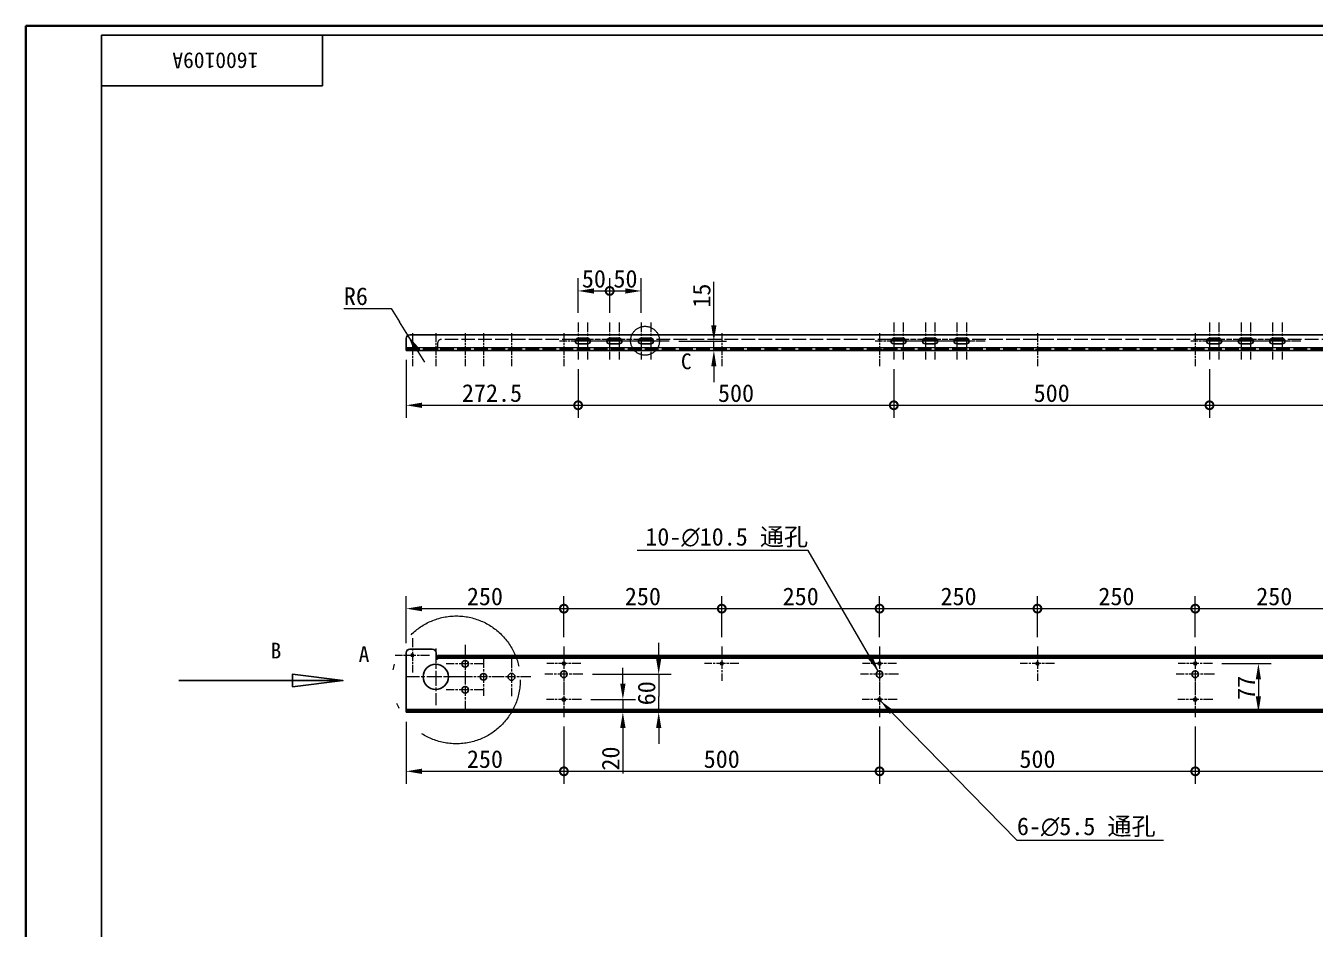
# Model space of a CAD drawing. Header units: millimetres. Extents: x 60 to 4145, y 55 to 2915.
# Drawn here: x 60 to 2102, y 1485 to 2915 of the extents above; entities that cross this region are included whole.
import ezdxf

# ---------------------------------------------------------------- set-up
doc = ezdxf.new("R2010")
doc.units = ezdxf.units.MM
doc.header["$LTSCALE"] = 10
for name, pattern in [('CHAIN', [0.3543, 0.2362, -0.0295, 0.0591, -0.0295]), ('DASH_DOUBLE_DOT', [0.2164, 0.1181, -0.0295, 0.0049, -0.0295, 0.0049, -0.0295]), ('DASHED', [0.2067, 0.1654, -0.0413])]:
    doc.linetypes.add(name, pattern=pattern)
for name, color, linetype, lineweight, true_color in [('中心标记 (ISO)', 1, 'CHAIN', 18, 0xc2ff0000), ('中心线 (ISO)', 1, 'CHAIN', 18, 0xc2ff0000), ('剖切线 (ISO)', 7, 'CHAIN', 25, 0xc2008000), ('尺寸 (ISO)', 7, 'Continuous', 18, 0xc2008000), ('局部视图边界 (ISO)', 7, 'DASH_DOUBLE_DOT', 18, 0xc2008000), ('符号 (ISO)', 7, 'Continuous', 18, 0xc2008000), ('隐藏 (ISO)', 5, 'DASHED', 18, 0xc20000ff), ('隐藏窄的 (ISO)', 5, 'DASHED', 18, 0xc20000ff)]:
    doc.layers.add(name, color=color, linetype=linetype, lineweight=lineweight, true_color=true_color)
for name, color, linetype, lineweight in [('可见 (ISO)', 7, 'Continuous', 25), ('可见窄的 (ISO)', 7, 'Continuous', 18), ('图框 (ISO)', 7, 'Continuous', 35)]:
    doc.layers.add(name, color=color, linetype=linetype, lineweight=lineweight)
doc.styles.add('HZ_33', font='simfang.ttf')
doc.styles.add('文本样式74', font='SimSun.ttf')
doc.styles.add('最新国标', font='simfang.ttf')
doc.dimstyles.new('默认 (GB)', dxfattribs={"dimscale": 10, "dimtxt": 2.8, "dimasz": 2.5, "dimexe": 2, "dimexo": 1.5, "dimgap": 0.5, "dimtad": 1, "dimtoh": 1, "dimdsep": 46, "dimtxsty": '最新国标', "dimcen": 0.09, "dimdle": 10, "dimaunit": 1, "dimadec": 3, "dimazin": 2, "dimtfac": 0.535714, "dimtdec": 3, "dimtmove": 0, "dimatfit": 3, "dimfxl": 1, "dimtolj": 1, "dimlwd": -1, "dimlwe": -1, "dimarcsym": 0})
doc.dimstyles.new('默认 (GB)$7', dxfattribs={"dimscale": 10, "dimtxt": 2.8, "dimasz": 2.5, "dimexe": 2, "dimexo": 1.5, "dimgap": 0.5, "dimtad": 1, "dimtoh": 1, "dimdsep": 46, "dimtxsty": '最新国标', "dimcen": 0.09, "dimdle": 10, "dimaunit": 1, "dimadec": 3, "dimazin": 2, "dimtfac": 0.535714, "dimtdec": 3, "dimtmove": 0, "dimatfit": 3, "dimfxl": 1, "dimtolj": 1, "dimlwd": -1, "dimlwe": -1, "dimarcsym": 0})

# ---------------------------------------------------------------- blocks, each defined once
blk = doc.blocks.new('图框 最新国标')
at = {"layer": '图框 (ISO)'}
for p, q in [((6, 7), (6, 291.5)), ((6, 291.5), (414.5, 291.5))]:
    blk.add_line(p, q, dxfattribs=at)
at = {"layer": '图框 (ISO)', "color": 7, "linetype": 'Continuous', "lineweight": 25}
for p, q in [((18, 290), (413, 290)), ((18, 7), (18, 290)), ((18, 290), (413, 290)), ((53, 290), (53, 282)), ((53, 282), (18, 282))]:
    blk.add_line(p, q, dxfattribs=at)
at = {"layer": '图框 (ISO)', "style": '文本样式74'}
blk.add_attdef('零件代号_001', (42.82, 287.25), '', height=2.5, rotation=180, dxfattribs=at)
blk = doc.blocks.new('二维局部视图0')
at = {"layer": '局部视图边界 (ISO)', "ltscale": 18.361101}
blk.add_circle((74.19, 187.96), 10.12, dxfattribs=at)
at = {"layer": '局部视图边界 (ISO)', "insert": (58.72, 190.79), "char_height": 2.5, "attachment_point": 7, "style": 'HZ_33'}
blk.add_mtext('A', dxfattribs=at)
blk = doc.blocks.new('_DotSmall')
at = {"color": 0, "linetype": 'ByBlock', "const_width": 0.5}
blk.add_lwpolyline([(-0.0625, 0, 1), (0.0625, 0, 1)], format="xyb", close=True, dxfattribs=at)
blk = doc.blocks.new('*D14')
at = {"layer": 'Defpoints', "color": 0}
for p in [(662.3, 1828.5), (912.3, 1820.7), (912.3, 1734.9)]:
    blk.add_point(p, dxfattribs=at)
at = {"layer": '尺寸 (ISO)', "color": 116, "true_color": 0x000000}
for p, q in [((662.3, 1813.5), (662.3, 1714.9)), ((912.3, 1805.7), (912.3, 1714.9)), ((687.3, 1734.9), (912.3, 1734.9))]:
    blk.add_line(p, q, dxfattribs=at)
blk.add_solid([(687.3, 1739.1), (687.3, 1730.8), (662.3, 1734.9)], dxfattribs=at)
at = {"layer": '尺寸 (ISO)', "color": 116, "true_color": 0x000000, "xscale": 25, "yscale": 25, "zscale": 25}
blk.add_blockref('_DotSmall', (912.3, 1734.9), dxfattribs=at)
at = {"layer": '尺寸 (ISO)', "insert": (787.2, 1754.1), "char_height": 28, "attachment_point": 5, "style": '最新国标'}
blk.add_mtext('\\A1;250', dxfattribs=at)
blk = doc.blocks.new('*D16')
at = {"layer": 'Defpoints', "color": 0}
for p in [(1912.3, 1820.7), (2412.3, 1820.7), (2412.3, 1734.9)]:
    blk.add_point(p, dxfattribs=at)
at = {"layer": '尺寸 (ISO)', "color": 116, "true_color": 0x000000}
for p, q in [((1912.3, 1805.7), (1912.3, 1714.9)), ((2412.3, 1805.7), (2412.3, 1714.9)), ((1912.3, 1734.9), (2387.3, 1734.9))]:
    blk.add_line(p, q, dxfattribs=at)
blk.add_solid([(2387.3, 1739.1), (2387.3, 1730.8), (2412.3, 1734.9)], dxfattribs=at)
at = {"layer": '尺寸 (ISO)', "color": 116, "true_color": 0x000000, "xscale": 25, "yscale": 25, "zscale": 25, "rotation": 180}
blk.add_blockref('_DotSmall', (1912.3, 1734.9), dxfattribs=at)
at = {"layer": '尺寸 (ISO)', "insert": (2162.3, 1754.1), "char_height": 28, "attachment_point": 5, "style": '最新国标'}
blk.add_mtext('\\A1;500', dxfattribs=at)
blk = doc.blocks.new('*D17')
at = {"layer": 'Defpoints', "color": 0}
for p in [(1412.3, 1820.7), (1912.3, 1820.7), (1912.3, 1734.9)]:
    blk.add_point(p, dxfattribs=at)
at = {"layer": '尺寸 (ISO)', "color": 116, "true_color": 0x000000}
for p, q in [((1412.3, 1805.7), (1412.3, 1714.9)), ((1912.3, 1805.7), (1912.3, 1714.9)), ((1412.3, 1734.9), (1912.3, 1734.9))]:
    blk.add_line(p, q, dxfattribs=at)
at = {"layer": '尺寸 (ISO)', "color": 116, "true_color": 0x000000, "xscale": 25, "yscale": 25, "zscale": 25, "rotation": 180}
blk.add_blockref('_DotSmall', (1412.3, 1734.9), dxfattribs=at)
at = {"layer": '尺寸 (ISO)', "color": 116, "true_color": 0x000000, "xscale": 25, "yscale": 25, "zscale": 25}
blk.add_blockref('_DotSmall', (1912.3, 1734.9), dxfattribs=at)
at = {"layer": '尺寸 (ISO)', "insert": (1662.3, 1754.1), "char_height": 28, "attachment_point": 5, "style": '最新国标'}
blk.add_mtext('\\A1;500', dxfattribs=at)
blk = doc.blocks.new('*D18')
at = {"layer": 'Defpoints', "color": 0}
for p in [(912.3, 1820.7), (1412.3, 1820.7), (1412.3, 1734.9)]:
    blk.add_point(p, dxfattribs=at)
at = {"layer": '尺寸 (ISO)', "color": 116, "true_color": 0x000000}
for p, q in [((912.3, 1805.7), (912.3, 1714.9)), ((1412.3, 1805.7), (1412.3, 1714.9)), ((912.3, 1734.9), (1412.3, 1734.9))]:
    blk.add_line(p, q, dxfattribs=at)
at = {"layer": '尺寸 (ISO)', "color": 116, "true_color": 0x000000, "xscale": 25, "yscale": 25, "zscale": 25, "rotation": 180}
blk.add_blockref('_DotSmall', (912.3, 1734.9), dxfattribs=at)
at = {"layer": '尺寸 (ISO)', "color": 116, "true_color": 0x000000, "xscale": 25, "yscale": 25, "zscale": 25}
blk.add_blockref('_DotSmall', (1412.3, 1734.9), dxfattribs=at)
at = {"layer": '尺寸 (ISO)', "insert": (1162.3, 1754.1), "char_height": 28, "attachment_point": 5, "style": '最新国标'}
blk.add_mtext('\\A1;500', dxfattribs=at)
blk = doc.blocks.new('*D25')
at = {"layer": 'Defpoints', "color": 0}
for p in [(665.1, 2425.1), (668.3, 2420)]:
    blk.add_point(p, dxfattribs=at)
at = {"layer": '尺寸 (ISO)', "color": 116, "true_color": 0x000000}
for p, q in [((564, 2467.7), (638.8, 2467.7)), ((638.8, 2467.7), (652, 2446.4)), ((665.1, 2425.1), (652, 2446.4)), ((668.3, 2420), (665.1, 2425.1)), ((678.2, 2403.9), (691.4, 2382.6))]:
    blk.add_line(p, q, dxfattribs=at)
blk.add_solid([(681.8, 2406.1), (674.7, 2401.7), (665.1, 2425.1)], dxfattribs=at)
at = {"layer": '尺寸 (ISO)', "insert": (582.8, 2486.8), "char_height": 28, "attachment_point": 5, "style": '最新国标'}
blk.add_mtext('\\A1;R6', dxfattribs=at)
blk = doc.blocks.new('*D29')
at = {"layer": 'Defpoints', "color": 0}
for p in [(940, 1848.5), (1005.7, 1828.5), (1175.4, 1828.5)]:
    blk.add_point(p, dxfattribs=at)
at = {"layer": '尺寸 (ISO)', "color": 116, "true_color": 0x000000}
for p, q in [((1005.7, 1873.5), (1005.7, 1898.5)), ((955, 1848.5), (1025.7, 1848.5)), ((1005.7, 1848.5), (1005.7, 1828.5)), ((1005.7, 1803.5), (1005.7, 1731.7))]:
    blk.add_line(p, q, dxfattribs=at)
for points in [[(1001.5, 1873.5), (1009.9, 1873.5), (1005.7, 1848.5)], [(1001.5, 1803.5), (1009.9, 1803.5), (1005.7, 1828.5)]]:
    blk.add_solid(points, dxfattribs=at)
at = {"layer": '尺寸 (ISO)', "insert": (986.5, 1755.1), "char_height": 28, "attachment_point": 5, "rotation": 90, "style": '最新国标'}
blk.add_mtext('\\A1;20', dxfattribs=at)
blk = doc.blocks.new('*D30')
at = {"layer": 'Defpoints', "color": 0}
for p in [(942.5, 1888.5), (1062.4, 1828.5), (1260.7, 1828.5)]:
    blk.add_point(p, dxfattribs=at)
at = {"layer": '尺寸 (ISO)', "color": 116, "true_color": 0x000000}
for p, q in [((1062.4, 1913.5), (1062.4, 1938.5)), ((957.5, 1888.5), (1082.4, 1888.5)), ((1062.4, 1888.5), (1062.4, 1863.5)), ((1062.4, 1863.5), (1062.4, 1853.5)), ((1062.4, 1828.5), (1062.4, 1853.5)), ((1062.4, 1803.5), (1062.4, 1778.5))]:
    blk.add_line(p, q, dxfattribs=at)
for points in [[(1058.3, 1913.5), (1066.6, 1913.5), (1062.4, 1888.5)], [(1058.3, 1803.5), (1066.6, 1803.5), (1062.4, 1828.5)]]:
    blk.add_solid(points, dxfattribs=at)
at = {"layer": '尺寸 (ISO)', "insert": (1043.3, 1858.5), "char_height": 28, "attachment_point": 5, "rotation": 90, "style": '最新国标'}
blk.add_mtext('\\A1;60', dxfattribs=at)
blk = doc.blocks.new('*D31')
at = {"layer": 'Defpoints', "color": 0}
for p in [(1939.3, 1905.5), (1340.2, 1828.5), (2012.3, 1828.5)]:
    blk.add_point(p, dxfattribs=at)
at = {"layer": '尺寸 (ISO)', "color": 116, "true_color": 0x000000}
for p, q in [((1954.3, 1905.5), (2032.3, 1905.5)), ((2012.3, 1880.5), (2012.3, 1853.5))]:
    blk.add_line(p, q, dxfattribs=at)
for points in [[(2008.1, 1880.5), (2016.4, 1880.5), (2012.3, 1905.5)], [(2008.1, 1853.5), (2016.4, 1853.5), (2012.3, 1828.5)]]:
    blk.add_solid(points, dxfattribs=at)
at = {"layer": '尺寸 (ISO)', "insert": (1993.1, 1867), "char_height": 28, "attachment_point": 5, "rotation": 90, "style": '最新国标'}
blk.add_mtext('\\A1;77', dxfattribs=at)
blk = doc.blocks.new('*D32')
at = {"layer": 'Defpoints', "color": 0}
for p in [(984.8, 2495.3), (934.8, 2445.5), (984.8, 2445.5)]:
    blk.add_point(p, dxfattribs=at)
at = {"layer": '尺寸 (ISO)', "color": 116, "true_color": 0x000000}
for p, q in [((934.8, 2460.5), (934.8, 2515.3)), ((984.8, 2460.5), (984.8, 2515.3)), ((959.8, 2495.3), (984.8, 2495.3))]:
    blk.add_line(p, q, dxfattribs=at)
blk.add_solid([(959.8, 2499.4), (959.8, 2491.1), (934.8, 2495.3)], dxfattribs=at)
at = {"layer": '尺寸 (ISO)', "color": 116, "true_color": 0x000000, "xscale": 25, "yscale": 25, "zscale": 25}
blk.add_blockref('_DotSmall', (984.8, 2495.3), dxfattribs=at)
at = {"layer": '尺寸 (ISO)', "insert": (959.8, 2514.4), "char_height": 28, "attachment_point": 5, "style": '最新国标'}
blk.add_mtext('\\A1;50', dxfattribs=at)
blk = doc.blocks.new('*D33')
at = {"layer": 'Defpoints', "color": 0}
for p in [(1034.8, 2495.3), (984.8, 2445.5), (1034.8, 2445.5)]:
    blk.add_point(p, dxfattribs=at)
at = {"layer": '尺寸 (ISO)', "color": 116, "true_color": 0x000000}
for p, q in [((984.8, 2460.5), (984.8, 2515.3)), ((1034.8, 2460.5), (1034.8, 2515.3)), ((984.8, 2495.3), (1009.8, 2495.3))]:
    blk.add_line(p, q, dxfattribs=at)
blk.add_solid([(1009.8, 2499.4), (1009.8, 2491.1), (1034.8, 2495.3)], dxfattribs=at)
at = {"layer": '尺寸 (ISO)', "color": 116, "true_color": 0x000000, "xscale": 25, "yscale": 25, "zscale": 25, "rotation": 180}
blk.add_blockref('_DotSmall', (984.8, 2495.3), dxfattribs=at)
at = {"layer": '尺寸 (ISO)', "insert": (1009.8, 2514.4), "char_height": 28, "attachment_point": 5, "style": '最新国标'}
blk.add_mtext('\\A1;50', dxfattribs=at)
blk = doc.blocks.new('*D34')
at = {"layer": 'Defpoints', "color": 0}
for p in [(1079.3, 2416), (1149.8, 2401), (1357.1, 2401)]:
    blk.add_point(p, dxfattribs=at)
at = {"layer": '尺寸 (ISO)', "color": 116, "true_color": 0x000000}
for p, q in [((1149.8, 2441), (1149.8, 2509.8)), ((1094.3, 2416), (1169.8, 2416)), ((1149.8, 2401), (1149.8, 2416)), ((1149.8, 2376), (1149.8, 2351))]:
    blk.add_line(p, q, dxfattribs=at)
for points in [[(1145.6, 2441), (1153.9, 2441), (1149.8, 2416)], [(1145.6, 2376), (1153.9, 2376), (1149.8, 2401)]]:
    blk.add_solid(points, dxfattribs=at)
at = {"layer": '尺寸 (ISO)', "insert": (1130.6, 2487.9), "char_height": 28, "attachment_point": 5, "rotation": 90, "style": '最新国标'}
blk.add_mtext('\\A1;15', dxfattribs=at)
blk = doc.blocks.new('二维转换剖视图0')
at = {"layer": '剖切线 (ISO)', "linetype": 'Continuous'}
for p, q in [((56.23, 187.85), (48.23, 188.85)), ((48.23, 188.85), (48.23, 186.85)), ((30.23, 187.85), (48.23, 187.85)), ((48.23, 187.85), (56.23, 187.85)), ((48.23, 186.85), (56.23, 187.85))]:
    blk.add_line(p, q, dxfattribs=at)
at = {"layer": '剖切线 (ISO)', "linetype": 'Continuous', "flags": 128}
blk.add_lwpolyline([(48.23, 186.85), (56.23, 187.85), (48.23, 188.85), (48.23, 186.85)], dxfattribs=at)
at = {"layer": '剖切线 (ISO)'}
blk.add_solid([(48.23, 186.85), (56.23, 187.85), (48.23, 188.85), (48.23, 186.85)], dxfattribs=at)
at = {"layer": '剖切线 (ISO)', "insert": (44.77, 191.35), "char_height": 2.5, "attachment_point": 7, "style": 'HZ_33'}
blk.add_mtext('B', dxfattribs=at)
blk = doc.blocks.new('二维局部视图1')
at = {"layer": '局部视图边界 (ISO)', "ltscale": 16.613997}
blk.add_circle((104.08, 241.65), 2.29, dxfattribs=at)
at = {"layer": '局部视图边界 (ISO)', "insert": (109.76, 237.1), "char_height": 2.5, "attachment_point": 7, "style": 'HZ_33'}
blk.add_mtext('C', dxfattribs=at)
blk = doc.blocks.new('*D46')
at = {"layer": 'Defpoints', "color": 0}
for p in [(2162.3, 1992.4), (1912.3, 1932.5), (2162.3, 1932.5)]:
    blk.add_point(p, dxfattribs=at)
at = {"layer": '尺寸 (ISO)', "color": 116, "true_color": 0x000000}
for p, q in [((1912.3, 1947.5), (1912.3, 2012.4)), ((2162.3, 1947.5), (2162.3, 2012.4)), ((1912.3, 1992.4), (2162.3, 1992.4))]:
    blk.add_line(p, q, dxfattribs=at)
at = {"layer": '尺寸 (ISO)', "color": 116, "true_color": 0x000000, "xscale": 25, "yscale": 25, "zscale": 25, "rotation": 180}
blk.add_blockref('_DotSmall', (1912.3, 1992.4), dxfattribs=at)
at = {"layer": '尺寸 (ISO)', "color": 116, "true_color": 0x000000, "xscale": 25, "yscale": 25, "zscale": 25}
blk.add_blockref('_DotSmall', (2162.3, 1992.4), dxfattribs=at)
at = {"layer": '尺寸 (ISO)', "insert": (2037.4, 2011.6), "char_height": 28, "attachment_point": 5, "style": '最新国标'}
blk.add_mtext('\\A1;250', dxfattribs=at)
blk = doc.blocks.new('*D47')
at = {"layer": 'Defpoints', "color": 0}
for p in [(912.3, 1992.4), (662.3, 1922.5), (912.3, 1932.5)]:
    blk.add_point(p, dxfattribs=at)
at = {"layer": '尺寸 (ISO)', "color": 116, "true_color": 0x000000}
for p, q in [((662.3, 1937.5), (662.3, 2012.4)), ((912.3, 1947.5), (912.3, 2012.4)), ((687.3, 1992.4), (912.3, 1992.4))]:
    blk.add_line(p, q, dxfattribs=at)
blk.add_solid([(687.3, 1996.6), (687.3, 1988.3), (662.3, 1992.4)], dxfattribs=at)
at = {"layer": '尺寸 (ISO)', "color": 116, "true_color": 0x000000, "xscale": 25, "yscale": 25, "zscale": 25}
blk.add_blockref('_DotSmall', (912.3, 1992.4), dxfattribs=at)
at = {"layer": '尺寸 (ISO)', "insert": (787.2, 2011.6), "char_height": 28, "attachment_point": 5, "style": '最新国标'}
blk.add_mtext('\\A1;250', dxfattribs=at)
blk = doc.blocks.new('*D48')
at = {"layer": 'Defpoints', "color": 0}
for p in [(1912.3, 1992.4), (1662.3, 1932.5), (1912.3, 1932.5)]:
    blk.add_point(p, dxfattribs=at)
at = {"layer": '尺寸 (ISO)', "color": 116, "true_color": 0x000000}
for p, q in [((1662.3, 1947.5), (1662.3, 2012.4)), ((1912.3, 1947.5), (1912.3, 2012.4)), ((1662.3, 1992.4), (1912.3, 1992.4))]:
    blk.add_line(p, q, dxfattribs=at)
at = {"layer": '尺寸 (ISO)', "color": 116, "true_color": 0x000000, "xscale": 25, "yscale": 25, "zscale": 25, "rotation": 180}
blk.add_blockref('_DotSmall', (1662.3, 1992.4), dxfattribs=at)
at = {"layer": '尺寸 (ISO)', "color": 116, "true_color": 0x000000, "xscale": 25, "yscale": 25, "zscale": 25}
blk.add_blockref('_DotSmall', (1912.3, 1992.4), dxfattribs=at)
at = {"layer": '尺寸 (ISO)', "insert": (1787.4, 2011.6), "char_height": 28, "attachment_point": 5, "style": '最新国标'}
blk.add_mtext('\\A1;250', dxfattribs=at)
blk = doc.blocks.new('*D49')
at = {"layer": 'Defpoints', "color": 0}
for p in [(1662.3, 1992.4), (1412.3, 1932.5), (1662.3, 1932.5)]:
    blk.add_point(p, dxfattribs=at)
at = {"layer": '尺寸 (ISO)', "color": 116, "true_color": 0x000000}
for p, q in [((1412.3, 1947.5), (1412.3, 2012.4)), ((1662.3, 1947.5), (1662.3, 2012.4)), ((1412.3, 1992.4), (1662.3, 1992.4))]:
    blk.add_line(p, q, dxfattribs=at)
at = {"layer": '尺寸 (ISO)', "color": 116, "true_color": 0x000000, "xscale": 25, "yscale": 25, "zscale": 25, "rotation": 180}
blk.add_blockref('_DotSmall', (1412.3, 1992.4), dxfattribs=at)
at = {"layer": '尺寸 (ISO)', "color": 116, "true_color": 0x000000, "xscale": 25, "yscale": 25, "zscale": 25}
blk.add_blockref('_DotSmall', (1662.3, 1992.4), dxfattribs=at)
at = {"layer": '尺寸 (ISO)', "insert": (1537.4, 2011.6), "char_height": 28, "attachment_point": 5, "style": '最新国标'}
blk.add_mtext('\\A1;250', dxfattribs=at)
blk = doc.blocks.new('*D50')
at = {"layer": 'Defpoints', "color": 0}
for p in [(1412.3, 1992.4), (1162.3, 1932.5), (1412.3, 1932.5)]:
    blk.add_point(p, dxfattribs=at)
at = {"layer": '尺寸 (ISO)', "color": 116, "true_color": 0x000000}
for p, q in [((1162.3, 1947.5), (1162.3, 2012.4)), ((1412.3, 1947.5), (1412.3, 2012.4)), ((1162.3, 1992.4), (1412.3, 1992.4))]:
    blk.add_line(p, q, dxfattribs=at)
at = {"layer": '尺寸 (ISO)', "color": 116, "true_color": 0x000000, "xscale": 25, "yscale": 25, "zscale": 25, "rotation": 180}
blk.add_blockref('_DotSmall', (1162.3, 1992.4), dxfattribs=at)
at = {"layer": '尺寸 (ISO)', "color": 116, "true_color": 0x000000, "xscale": 25, "yscale": 25, "zscale": 25}
blk.add_blockref('_DotSmall', (1412.3, 1992.4), dxfattribs=at)
at = {"layer": '尺寸 (ISO)', "insert": (1287.4, 2011.6), "char_height": 28, "attachment_point": 5, "style": '最新国标'}
blk.add_mtext('\\A1;250', dxfattribs=at)
blk = doc.blocks.new('*D51')
at = {"layer": 'Defpoints', "color": 0}
for p in [(1162.3, 1992.4), (912.3, 1932.5), (1162.3, 1932.5)]:
    blk.add_point(p, dxfattribs=at)
at = {"layer": '尺寸 (ISO)', "color": 116, "true_color": 0x000000}
for p, q in [((912.3, 1947.5), (912.3, 2012.4)), ((1162.3, 1947.5), (1162.3, 2012.4)), ((912.3, 1992.4), (1162.3, 1992.4))]:
    blk.add_line(p, q, dxfattribs=at)
at = {"layer": '尺寸 (ISO)', "color": 116, "true_color": 0x000000, "xscale": 25, "yscale": 25, "zscale": 25, "rotation": 180}
blk.add_blockref('_DotSmall', (912.3, 1992.4), dxfattribs=at)
at = {"layer": '尺寸 (ISO)', "color": 116, "true_color": 0x000000, "xscale": 25, "yscale": 25, "zscale": 25}
blk.add_blockref('_DotSmall', (1162.3, 1992.4), dxfattribs=at)
at = {"layer": '尺寸 (ISO)', "insert": (1037.4, 2011.6), "char_height": 28, "attachment_point": 5, "style": '最新国标'}
blk.add_mtext('\\A1;250', dxfattribs=at)
blk = doc.blocks.new('*D52')
at = {"layer": 'Defpoints', "color": 0}
for p in [(1934.8, 2386.5), (2434.8, 2386.5), (2434.8, 2314.3)]:
    blk.add_point(p, dxfattribs=at)
at = {"layer": '尺寸 (ISO)', "color": 116, "true_color": 0x000000}
for p, q in [((1934.8, 2371.5), (1934.8, 2294.3)), ((2434.8, 2371.5), (2434.8, 2294.3)), ((1934.8, 2314.3), (2434.8, 2314.3))]:
    blk.add_line(p, q, dxfattribs=at)
at = {"layer": '尺寸 (ISO)', "color": 116, "true_color": 0x000000, "xscale": 25, "yscale": 25, "zscale": 25, "rotation": 180}
blk.add_blockref('_DotSmall', (1934.8, 2314.3), dxfattribs=at)
at = {"layer": '尺寸 (ISO)', "color": 116, "true_color": 0x000000, "xscale": 25, "yscale": 25, "zscale": 25}
blk.add_blockref('_DotSmall', (2434.8, 2314.3), dxfattribs=at)
at = {"layer": '尺寸 (ISO)', "insert": (2184.9, 2333.4), "char_height": 28, "attachment_point": 5, "style": '最新国标'}
blk.add_mtext('\\A1;500', dxfattribs=at)
blk = doc.blocks.new('*D53')
at = {"layer": 'Defpoints', "color": 0}
for p in [(1434.8, 2386.5), (1934.8, 2386.5), (1934.8, 2314.3)]:
    blk.add_point(p, dxfattribs=at)
at = {"layer": '尺寸 (ISO)', "color": 116, "true_color": 0x000000}
for p, q in [((1434.8, 2371.5), (1434.8, 2294.3)), ((1934.8, 2371.5), (1934.8, 2294.3)), ((1434.8, 2314.3), (1934.8, 2314.3))]:
    blk.add_line(p, q, dxfattribs=at)
at = {"layer": '尺寸 (ISO)', "color": 116, "true_color": 0x000000, "xscale": 25, "yscale": 25, "zscale": 25, "rotation": 180}
blk.add_blockref('_DotSmall', (1434.8, 2314.3), dxfattribs=at)
at = {"layer": '尺寸 (ISO)', "color": 116, "true_color": 0x000000, "xscale": 25, "yscale": 25, "zscale": 25}
blk.add_blockref('_DotSmall', (1934.8, 2314.3), dxfattribs=at)
at = {"layer": '尺寸 (ISO)', "insert": (1684.9, 2333.4), "char_height": 28, "attachment_point": 5, "style": '最新国标'}
blk.add_mtext('\\A1;500', dxfattribs=at)
blk = doc.blocks.new('*D54')
at = {"layer": 'Defpoints', "color": 0}
for p in [(934.8, 2386.5), (1434.8, 2386.5), (1434.8, 2314.3)]:
    blk.add_point(p, dxfattribs=at)
at = {"layer": '尺寸 (ISO)', "color": 116, "true_color": 0x000000}
for p, q in [((934.8, 2371.5), (934.8, 2294.3)), ((1434.8, 2371.5), (1434.8, 2294.3)), ((934.8, 2314.3), (1434.8, 2314.3))]:
    blk.add_line(p, q, dxfattribs=at)
at = {"layer": '尺寸 (ISO)', "color": 116, "true_color": 0x000000, "xscale": 25, "yscale": 25, "zscale": 25, "rotation": 180}
blk.add_blockref('_DotSmall', (934.8, 2314.3), dxfattribs=at)
at = {"layer": '尺寸 (ISO)', "color": 116, "true_color": 0x000000, "xscale": 25, "yscale": 25, "zscale": 25}
blk.add_blockref('_DotSmall', (1434.8, 2314.3), dxfattribs=at)
at = {"layer": '尺寸 (ISO)', "insert": (1184.9, 2333.4), "char_height": 28, "attachment_point": 5, "style": '最新国标'}
blk.add_mtext('\\A1;500', dxfattribs=at)
blk = doc.blocks.new('*D55')
at = {"layer": 'Defpoints', "color": 0}
for p in [(662.3, 2401), (934.8, 2386.5), (934.8, 2314.3)]:
    blk.add_point(p, dxfattribs=at)
at = {"layer": '尺寸 (ISO)', "color": 116, "true_color": 0x000000}
for p, q in [((662.3, 2386), (662.3, 2294.3)), ((934.8, 2371.5), (934.8, 2294.3)), ((687.3, 2314.3), (934.8, 2314.3))]:
    blk.add_line(p, q, dxfattribs=at)
blk.add_solid([(687.3, 2318.4), (687.3, 2310.1), (662.3, 2314.3)], dxfattribs=at)
at = {"layer": '尺寸 (ISO)', "color": 116, "true_color": 0x000000, "xscale": 25, "yscale": 25, "zscale": 25}
blk.add_blockref('_DotSmall', (934.8, 2314.3), dxfattribs=at)
at = {"layer": '尺寸 (ISO)', "insert": (798.4, 2333.5), "char_height": 28, "attachment_point": 5, "style": '最新国标'}
blk.add_mtext('\\A1;272.5', dxfattribs=at)

msp = doc.modelspace()

# ---------------------------------------------------------------- linework, layer by layer
at = {"layer": '中心标记 (ISO)', "ltscale": 6.556024}
for p, q in [((934.756, 2445.5339), (934.756, 2386.5339)), ((949.756, 2445.5339), (949.756, 2386.5339)), ((984.756, 2445.5339), (984.756, 2386.5339)), ((999.756, 2445.5339), (999.756, 2386.5339)), ((1034.756, 2445.5339), (1034.756, 2386.5339)), ((1049.756, 2445.5339), (1049.756, 2386.5339)), ((1434.756, 2445.5339), (1434.756, 2386.5339)), ((1449.756, 2445.5339), (1449.756, 2386.5339)), ((1484.756, 2445.5339), (1484.756, 2386.5339)), ((1499.756, 2445.5339), (1499.756, 2386.5339)), ((1534.756, 2445.5339), (1534.756, 2386.5339)), ((1549.756, 2445.5339), (1549.756, 2386.5339)), ((1934.756, 2445.5339), (1934.756, 2386.5339)), ((1949.756, 2445.5339), (1949.756, 2386.5339)), ((1984.756, 2445.5339), (1984.756, 2386.5339)), ((1999.756, 2445.5339), (1999.756, 2386.5339)), ((2034.756, 2445.5339), (2034.756, 2386.5339)), ((2049.756, 2445.5339), (2049.756, 2386.5339))]:
    msp.add_line(p, q, dxfattribs=at)
at = {"layer": '中心标记 (ISO)', "ltscale": 6.05598}
for p, q in [((959.756, 2416.0339), (905.256, 2416.0339)), ((979.256, 2416.0339), (924.756, 2416.0339)), ((1009.756, 2416.0339), (955.256, 2416.0339)), ((1029.256, 2416.0339), (974.756, 2416.0339)), ((1059.756, 2416.0339), (1005.256, 2416.0339)), ((1079.256, 2416.0339), (1024.756, 2416.0339)), ((1459.756, 2416.0339), (1405.256, 2416.0339)), ((1479.256, 2416.0339), (1424.756, 2416.0339)), ((1509.756, 2416.0339), (1455.256, 2416.0339)), ((1529.256, 2416.0339), (1474.756, 2416.0339)), ((1559.756, 2416.0339), (1505.256, 2416.0339)), ((1579.256, 2416.0339), (1524.756, 2416.0339)), ((1959.756, 2416.0339), (1905.256, 2416.0339)), ((1979.256, 2416.0339), (1924.756, 2416.0339)), ((2009.756, 2416.0339), (1955.256, 2416.0339)), ((2029.256, 2416.0339), (1974.756, 2416.0339)), ((2059.756, 2416.0339), (2005.256, 2416.0339)), ((2079.256, 2416.0339), (2024.756, 2416.0339))]:
    msp.add_line(p, q, dxfattribs=at)
at = {"layer": '中心标记 (ISO)', "ltscale": 6.01531}
for p, q in [((672.256, 1945.5334), (672.256, 1891.3994)), ((912.256, 1932.5334), (912.256, 1878.3994)), ((1162.256, 1932.5334), (1162.256, 1878.3994)), ((1412.256, 1932.5334), (1412.256, 1878.3994)), ((1662.256, 1932.5334), (1662.256, 1878.3994)), ((1912.256, 1932.5334), (1912.256, 1878.3994)), ((699.323, 1918.4664), (645.189, 1918.4664)), ((939.323, 1905.4664), (885.189, 1905.4664)), ((1189.323, 1905.4664), (1135.189, 1905.4664)), ((1439.323, 1905.4664), (1385.189, 1905.4664)), ((1689.323, 1905.4664), (1635.189, 1905.4664)), ((1939.323, 1905.4664), (1885.189, 1905.4664))]:
    msp.add_line(p, q, dxfattribs=at)
at = {"layer": '中心标记 (ISO)', "ltscale": 10.000767}
for p, q in [((709.256, 1929.4664), (709.256, 1839.4664)), ((754.256, 1884.4664), (664.256, 1884.4664))]:
    msp.add_line(p, q, dxfattribs=at)
at = {"layer": '中心标记 (ISO)', "ltscale": 6.722705}
for p, q in [((755.806, 1935.2164), (755.806, 1874.7164)), ((786.056, 1904.9664), (725.556, 1904.9664)), ((784.806, 1914.7164), (784.806, 1854.2164)), ((912.256, 1918.7164), (912.256, 1858.2164)), ((1412.256, 1918.7164), (1412.256, 1858.2164)), ((1912.256, 1918.7164), (1912.256, 1858.2164)), ((815.056, 1884.4664), (754.556, 1884.4664)), ((755.806, 1894.2164), (755.806, 1833.7164)), ((942.506, 1888.4664), (882.006, 1888.4664)), ((1442.506, 1888.4664), (1382.006, 1888.4664)), ((1942.506, 1888.4664), (1882.006, 1888.4664)), ((786.056, 1863.9664), (725.556, 1863.9664))]:
    msp.add_line(p, q, dxfattribs=at)
at = {"layer": '中心标记 (ISO)', "ltscale": 6.778265}
for p, q in [((829.256, 1914.9664), (829.256, 1853.9664)), ((859.756, 1884.4664), (798.756, 1884.4664))]:
    msp.add_line(p, q, dxfattribs=at)
at = {"layer": '中心标记 (ISO)', "ltscale": 6.167101}
for p, q in [((912.256, 1876.2164), (912.256, 1820.7164)), ((1412.256, 1876.2164), (1412.256, 1820.7164)), ((1912.256, 1876.2164), (1912.256, 1820.7164)), ((940.006, 1848.4664), (884.506, 1848.4664)), ((1440.006, 1848.4664), (1384.506, 1848.4664)), ((1940.006, 1848.4664), (1884.506, 1848.4664))]:
    msp.add_line(p, q, dxfattribs=at)
at = {"layer": '中心线 (ISO)', "ltscale": 5.833739}
for p, q in [((672.256, 2428.5339), (672.256, 2376.0339)), ((709.256, 2428.5339), (709.256, 2376.0339)), ((755.806, 2428.5339), (755.806, 2376.0339)), ((784.806, 2428.5339), (784.806, 2376.0339)), ((829.256, 2428.5339), (829.256, 2376.0339)), ((912.256, 2428.5339), (912.256, 2376.0339)), ((1162.256, 2428.5339), (1162.256, 2376.0339)), ((1412.256, 2428.5339), (1412.256, 2376.0339)), ((1662.256, 2428.5339), (1662.256, 2376.0339)), ((1912.256, 2428.5339), (1912.256, 2376.0339))]:
    msp.add_line(p, q, dxfattribs=at)
at = {"layer": '可见 (ISO)'}
for p, q in [((662.256, 2406.0339), (662.256, 2420.0339)), ((668.256, 2426.0339), (3656.256, 2426.0339)), ((953.4976, 2418.5339), (931.0143, 2418.5339)), ((934.756, 2420.5339), (949.756, 2420.5339)), ((949.756, 2411.5339), (934.756, 2411.5339)), ((1003.4976, 2418.5339), (981.0143, 2418.5339)), ((984.756, 2420.5339), (999.756, 2420.5339)), ((999.756, 2411.5339), (984.756, 2411.5339)), ((1053.4976, 2418.5339), (1031.0143, 2418.5339)), ((1034.756, 2420.5339), (1049.756, 2420.5339)), ((1049.756, 2411.5339), (1034.756, 2411.5339)), ((1453.4976, 2418.5339), (1431.0143, 2418.5339)), ((1434.756, 2420.5339), (1449.756, 2420.5339)), ((1449.756, 2411.5339), (1434.756, 2411.5339)), ((1503.4976, 2418.5339), (1481.0143, 2418.5339)), ((1484.756, 2420.5339), (1499.756, 2420.5339)), ((1499.756, 2411.5339), (1484.756, 2411.5339)), ((1553.4976, 2418.5339), (1531.0143, 2418.5339)), ((1534.756, 2420.5339), (1549.756, 2420.5339)), ((1549.756, 2411.5339), (1534.756, 2411.5339)), ((1953.4976, 2418.5339), (1931.0143, 2418.5339)), ((1934.756, 2420.5339), (1949.756, 2420.5339)), ((1949.756, 2411.5339), (1934.756, 2411.5339)), ((2003.4976, 2418.5339), (1981.0143, 2418.5339)), ((1984.756, 2420.5339), (1999.756, 2420.5339)), ((1999.756, 2411.5339), (1984.756, 2411.5339)), ((2053.4976, 2418.5339), (2031.0143, 2418.5339)), ((2034.756, 2420.5339), (2049.756, 2420.5339)), ((2049.756, 2411.5339), (2034.756, 2411.5339)), ((662.256, 2406.0339), (662.256, 2401.0339)), ((3662.256, 2401.0339), (662.256, 2401.0339)), ((662.256, 1833.4664), (662.256, 1922.4664)), ((668.256, 1928.4664), (703.756, 1928.4664)), ((709.756, 1912.2164), (709.756, 1922.4664)), ((712.256, 1912.2164), (709.756, 1912.2164)), ((712.256, 1918.4664), (718.256, 1918.4664)), ((712.256, 1918.4664), (712.256, 1915.9664)), ((718.256, 1915.9664), (712.256, 1915.9664)), ((712.256, 1915.9664), (712.256, 1913.4664)), ((712.256, 1913.4664), (712.256, 1912.2164)), ((3656.256, 1918.4664), (718.256, 1918.4664)), ((3656.256, 1915.9664), (718.256, 1915.9664)), ((662.256, 1833.4664), (662.256, 1830.9664)), ((662.256, 1830.9664), (668.256, 1830.9664)), ((662.256, 1830.9664), (662.256, 1828.4664)), ((668.256, 1828.4664), (662.256, 1828.4664)), ((668.256, 1830.9664), (3656.256, 1830.9664)), ((668.256, 1828.4664), (3656.256, 1828.4664))]:
    msp.add_line(p, q, dxfattribs=at)
for centre, radius in [((672.256, 1918.4664), 2.067), ((709.256, 1884.4664), 20), ((755.806, 1904.9664), 5.25), ((912.256, 1905.4664), 2.067), ((1162.256, 1905.4664), 2.067), ((1412.256, 1905.4664), 2.067), ((1662.256, 1905.4664), 2.067), ((1912.256, 1905.4664), 2.067), ((784.806, 1884.4664), 5.25), ((829.256, 1884.4664), 5.5), ((912.256, 1888.4664), 5.25), ((1412.256, 1888.4664), 5.25), ((1912.256, 1888.4664), 5.25), ((755.806, 1863.9664), 5.25), ((912.256, 1848.4664), 2.75), ((1412.256, 1848.4664), 2.75), ((1912.256, 1848.4664), 2.75)]:
    msp.add_circle(centre, radius, dxfattribs=at)
for centre, radius, start, end in [((668.256, 2420.0339), 6, 90, 180), ((934.756, 2416.0339), 4.5, 90, 270), ((949.756, 2416.0339), 4.5, 270, 90), ((984.756, 2416.0339), 4.5, 90, 270), ((999.756, 2416.0339), 4.5, 270, 90), ((1034.756, 2416.0339), 4.5, 90, 270), ((1049.756, 2416.0339), 4.5, 270, 90), ((1434.756, 2416.0339), 4.5, 90, 270), ((1449.756, 2416.0339), 4.5, 270, 90), ((1484.756, 2416.0339), 4.5, 90, 270), ((1499.756, 2416.0339), 4.5, 270, 90), ((1534.756, 2416.0339), 4.5, 90, 270), ((1549.756, 2416.0339), 4.5, 270, 90), ((1934.756, 2416.0339), 4.5, 90, 270), ((1949.756, 2416.0339), 4.5, 270, 90), ((1984.756, 2416.0339), 4.5, 90, 270), ((1999.756, 2416.0339), 4.5, 270, 90), ((2034.756, 2416.0339), 4.5, 90, 270), ((2049.756, 2416.0339), 4.5, 270, 90), ((668.256, 1922.4664), 6, 90, 180), ((703.756, 1922.4664), 6, 0, 90)]:
    msp.add_arc(centre, radius, start, end, dxfattribs=at)
at = {"layer": '可见窄的 (ISO)'}
for p, q in [((662.256, 2406.0339), (3662.256, 2406.0339)), ((3662.256, 1913.4664), (712.256, 1913.4664)), ((718.256, 1915.9664), (718.256, 1918.4664)), ((662.256, 1833.4664), (3662.256, 1833.4664)), ((668.256, 1828.4664), (668.256, 1830.9664))]:
    msp.add_line(p, q, dxfattribs=at)
for centre in [(672.256, 1918.4664), (912.256, 1905.4664), (1162.256, 1905.4664), (1412.256, 1905.4664), (1662.256, 1905.4664), (1912.256, 1905.4664)]:
    msp.add_arc(centre, 2.5, 280, 190, dxfattribs=at)
at = {"layer": '隐藏 (ISO)', "ltscale": 1.237953}
msp.add_line((712.256, 2412.5339), (712.256, 2406.0339), dxfattribs=at)
at = {"layer": '隐藏 (ISO)', "ltscale": 12.866373}
msp.add_line((931.0143, 2418.5339), (718.256, 2418.5339), dxfattribs=at)
at = {"layer": '隐藏 (ISO)', "ltscale": 5.240993}
for p, q in [((981.0143, 2418.5339), (953.4976, 2418.5339)), ((1031.0143, 2418.5339), (1003.4976, 2418.5339)), ((1481.0143, 2418.5339), (1453.4976, 2418.5339)), ((1531.0143, 2418.5339), (1503.4976, 2418.5339)), ((1981.0143, 2418.5339), (1953.4976, 2418.5339)), ((2031.0143, 2418.5339), (2003.4976, 2418.5339))]:
    msp.add_line(p, q, dxfattribs=at)
at = {"layer": '隐藏 (ISO)', "ltscale": 13.045708}
for p, q in [((1431.0143, 2418.5339), (1053.4976, 2418.5339)), ((1931.0143, 2418.5339), (1553.4976, 2418.5339)), ((2431.0143, 2418.5339), (2053.4976, 2418.5339))]:
    msp.add_line(p, q, dxfattribs=at)
at = {"layer": '隐藏 (ISO)', "ltscale": 13.075485}
msp.add_line((662.256, 2403.5339), (3662.256, 2403.5339), dxfattribs=at)
at = {"layer": '隐藏 (ISO)', "ltscale": 0.476074}
for p, q in [((669.756, 2403.5339), (669.756, 2401.0339)), ((670.189, 2403.5339), (670.189, 2401.0339)), ((674.323, 2403.5339), (674.323, 2401.0339)), ((674.756, 2401.0339), (674.756, 2403.5339)), ((689.256, 2403.5339), (689.256, 2401.0339)), ((709.756, 2403.5339), (709.756, 2401.0339)), ((712.256, 2403.5339), (712.256, 2401.0339)), ((729.256, 2403.5339), (729.256, 2401.0339)), ((750.556, 2403.5339), (750.556, 2401.0339)), ((761.056, 2403.5339), (761.056, 2401.0339)), ((779.556, 2403.5339), (779.556, 2401.0339)), ((790.056, 2403.5339), (790.056, 2401.0339)), ((823.756, 2403.5339), (823.756, 2401.0339)), ((834.756, 2403.5339), (834.756, 2401.0339)), ((907.006, 2403.5339), (907.006, 2401.0339)), ((909.506, 2403.5339), (909.506, 2401.0339)), ((909.756, 2403.5339), (909.756, 2401.0339)), ((910.189, 2403.5339), (910.189, 2401.0339)), ((914.323, 2403.5339), (914.323, 2401.0339)), ((914.756, 2401.0339), (914.756, 2403.5339)), ((915.006, 2403.5339), (915.006, 2401.0339)), ((917.506, 2403.5339), (917.506, 2401.0339)), ((1159.756, 2403.5339), (1159.756, 2401.0339)), ((1160.189, 2403.5339), (1160.189, 2401.0339)), ((1164.323, 2403.5339), (1164.323, 2401.0339)), ((1164.756, 2401.0339), (1164.756, 2403.5339)), ((1407.006, 2403.5339), (1407.006, 2401.0339)), ((1409.506, 2403.5339), (1409.506, 2401.0339)), ((1409.756, 2403.5339), (1409.756, 2401.0339)), ((1410.189, 2403.5339), (1410.189, 2401.0339)), ((1414.323, 2403.5339), (1414.323, 2401.0339)), ((1414.756, 2401.0339), (1414.756, 2403.5339)), ((1415.006, 2403.5339), (1415.006, 2401.0339)), ((1417.506, 2403.5339), (1417.506, 2401.0339)), ((1659.756, 2403.5339), (1659.756, 2401.0339)), ((1660.189, 2403.5339), (1660.189, 2401.0339)), ((1664.323, 2403.5339), (1664.323, 2401.0339)), ((1664.756, 2401.0339), (1664.756, 2403.5339)), ((1907.006, 2403.5339), (1907.006, 2401.0339)), ((1909.506, 2403.5339), (1909.506, 2401.0339)), ((1909.756, 2403.5339), (1909.756, 2401.0339)), ((1910.189, 2403.5339), (1910.189, 2401.0339)), ((1914.323, 2403.5339), (1914.323, 2401.0339)), ((1914.756, 2401.0339), (1914.756, 2403.5339)), ((1915.006, 2403.5339), (1915.006, 2401.0339)), ((1917.506, 2403.5339), (1917.506, 2401.0339)), ((930.256, 1828.4664), (930.256, 1830.9664)), ((954.256, 1828.4664), (954.256, 1830.9664)), ((980.256, 1828.4664), (980.256, 1830.9664)), ((1004.256, 1828.4664), (1004.256, 1830.9664)), ((1030.256, 1828.4664), (1030.256, 1830.9664)), ((1054.256, 1828.4664), (1054.256, 1830.9664)), ((1430.256, 1828.4664), (1430.256, 1830.9664)), ((1454.256, 1828.4664), (1454.256, 1830.9664)), ((1480.256, 1828.4664), (1480.256, 1830.9664)), ((1504.256, 1828.4664), (1504.256, 1830.9664)), ((1530.256, 1828.4664), (1530.256, 1830.9664)), ((1554.256, 1828.4664), (1554.256, 1830.9664)), ((1930.256, 1828.4664), (1930.256, 1830.9664)), ((1954.256, 1828.4664), (1954.256, 1830.9664)), ((1980.256, 1828.4664), (1980.256, 1830.9664)), ((2004.256, 1828.4664), (2004.256, 1830.9664)), ((2030.256, 1828.4664), (2030.256, 1830.9664)), ((2054.256, 1828.4664), (2054.256, 1830.9664))]:
    msp.add_line(p, q, dxfattribs=at)
at = {"layer": '隐藏 (ISO)', "ltscale": 0.747873}
msp.add_line((712.256, 2406.0339), (712.256, 2403.5339), dxfattribs=at)
at = {"layer": '隐藏 (ISO)', "ltscale": 1.795034}
msp.add_arc((718.256, 2412.5339), 6, 90, 180, dxfattribs=at)
at = {"layer": '隐藏窄的 (ISO)', "ltscale": 0.476074}
for p, q in [((668.256, 2403.5339), (668.256, 2401.0339)), ((703.756, 2401.0339), (703.756, 2403.5339)), ((934.756, 1828.4664), (934.756, 1830.9664)), ((949.756, 1828.4664), (949.756, 1830.9664)), ((984.756, 1828.4664), (984.756, 1830.9664)), ((999.756, 1828.4664), (999.756, 1830.9664)), ((1034.756, 1828.4664), (1034.756, 1830.9664)), ((1049.756, 1828.4664), (1049.756, 1830.9664)), ((1434.756, 1828.4664), (1434.756, 1830.9664)), ((1449.756, 1828.4664), (1449.756, 1830.9664)), ((1484.756, 1828.4664), (1484.756, 1830.9664)), ((1499.756, 1828.4664), (1499.756, 1830.9664)), ((1534.756, 1828.4664), (1534.756, 1830.9664)), ((1549.756, 1828.4664), (1549.756, 1830.9664)), ((1934.756, 1828.4664), (1934.756, 1830.9664)), ((1949.756, 1828.4664), (1949.756, 1830.9664)), ((1984.756, 1828.4664), (1984.756, 1830.9664)), ((1999.756, 1828.4664), (1999.756, 1830.9664)), ((2034.756, 1828.4664), (2034.756, 1830.9664)), ((2049.756, 1828.4664), (2049.756, 1830.9664))]:
    msp.add_line(p, q, dxfattribs=at)

# ---------------------------------------------------------------- block references
at = {"xscale": 10, "yscale": 10, "zscale": 10}
msp.add_blockref('图框 最新国标', (0, 0), dxfattribs=at).add_auto_attribs({'零件代号_001': '1600109A'})
at = {"layer": '剖切线 (ISO)', "xscale": 10, "yscale": 10, "zscale": 10}
msp.add_blockref('二维转换剖视图0', (0, 0), dxfattribs=at)
at = {"layer": '局部视图边界 (ISO)', "xscale": 10, "yscale": 10, "zscale": 10}
for name in ['二维局部视图1', '二维局部视图0']:
    msp.add_blockref(name, (0, 0), dxfattribs=at)

# ---------------------------------------------------------------- texts
at = {"layer": '符号 (ISO)', "char_height": 28, "line_spacing_factor": 0.49, "style": '最新国标'}
for s, insert, width, attachment_point in [('10-\\fAIGDT|b0|i0;{\\H28.0000;n}\\fFangSong|b0|i0;{\\H28.0000;10.5 通孔}', (1298.9763, 2089.1618), 285.716023, 9), ('6-\\fAIGDT|b0|i0;{\\H28.0000;n}\\fFangSong|b0|i0;{\\H28.0000;5.5 通孔}', (1629.799, 1630.8226), 243.378713, 7)]:
    msp.add_mtext(s, dxfattribs=dict(at, insert=insert, width=width, attachment_point=attachment_point))

# ---------------------------------------------------------------- dimensions: what is measured, and where the dimension line sits
at = {"layer": '尺寸 (ISO)', "color": 116, "true_color": 0x00803f}
for base, p1, p2, angle, override, picture, middle in [((984.756, 2495.2534), (934.756, 2445.5339), (984.756, 2445.5339), 180, {"dimgap": 0.5, "dimtoh": 0, "dimdec": 2, "dimblk2": 'DotSmall', "dimsah": 1, "dimdle": 0, "dimtol": 0, "dimlim": 0, "dimtp": 0, "dimtm": 0, "dimtdec": 3, "dimtofl": 1, "dimatfit": 1}, '*D32', (959.756, 2495.2534)), ((1034.756, 2495.2534), (984.756, 2445.5339), (1034.756, 2445.5339), 180, {"dimgap": 0.5, "dimtoh": 0, "dimdec": 2, "dimblk1": 'DotSmall', "dimsah": 1, "dimdle": 0, "dimtol": 0, "dimlim": 0, "dimtp": 0, "dimtm": 0, "dimtdec": 3, "dimtofl": 1, "dimatfit": 1}, '*D33', (1009.756, 2495.2534)), ((1149.756, 2401.0339), (1079.256, 2416.0339), (1357.0618, 2401.0339), 90, {"dimgap": 0.5, "dimtoh": 0, "dimdec": 2, "dimse2": 1, "dimtol": 0, "dimlim": 0, "dimtp": 0, "dimtm": 0, "dimtdec": 3, "dimtofl": 1, "dimatfit": 1}, '*D34', (1149.756, 2487.9139)), ((934.756, 2314.2746), (662.256, 2401.0339), (934.756, 2386.5339), 180, {"dimgap": 0.5, "dimtoh": 0, "dimdec": 2, "dimblk2": 'DotSmall', "dimsah": 1, "dimdle": 0, "dimtol": 0, "dimlim": 0, "dimtp": 0, "dimtm": 0, "dimtdec": 3, "dimtofl": 0, "dimatfit": 1}, '*D55', (798.406, 2314.2746)), ((1434.756, 2314.2746), (934.756, 2386.5339), (1434.756, 2386.5339), 180, {"dimgap": 0.5, "dimtoh": 0, "dimdec": 2, "dimblk1": 'DotSmall', "dimblk2": 'DotSmall', "dimsah": 1, "dimdle": 0, "dimtol": 0, "dimlim": 0, "dimtp": 0, "dimtm": 0, "dimtdec": 3, "dimtofl": 0, "dimatfit": 1}, '*D54', (1184.856, 2314.2746)), ((1934.756, 2314.2746), (1434.756, 2386.5339), (1934.756, 2386.5339), 180, {"dimgap": 0.5, "dimtoh": 0, "dimdec": 2, "dimblk1": 'DotSmall', "dimblk2": 'DotSmall', "dimsah": 1, "dimdle": 0, "dimtol": 0, "dimlim": 0, "dimtp": 0, "dimtm": 0, "dimtdec": 3, "dimtofl": 0, "dimatfit": 1}, '*D53', (1684.856, 2314.2746)), ((2434.756, 2314.2746), (1934.756, 2386.5339), (2434.756, 2386.5339), 180, {"dimgap": 0.5, "dimtoh": 0, "dimdec": 2, "dimblk1": 'DotSmall', "dimblk2": 'DotSmall', "dimsah": 1, "dimdle": 0, "dimtol": 0, "dimlim": 0, "dimtp": 0, "dimtm": 0, "dimtdec": 3, "dimtofl": 0, "dimatfit": 1}, '*D52', (2184.856, 2314.2746)), ((912.256, 1992.4493), (662.256, 1922.4664), (912.256, 1932.5334), 180, {"dimgap": 0.5, "dimtoh": 0, "dimdec": 2, "dimblk2": 'DotSmall', "dimsah": 1, "dimdle": 0, "dimtol": 0, "dimlim": 0, "dimtp": 0, "dimtm": 0, "dimtdec": 3, "dimtofl": 0, "dimatfit": 1}, '*D47', (787.156, 1992.4493)), ((1162.256, 1992.4493), (912.256, 1932.5334), (1162.256, 1932.5334), 180, {"dimgap": 0.5, "dimtoh": 0, "dimdec": 2, "dimblk1": 'DotSmall', "dimblk2": 'DotSmall', "dimsah": 1, "dimdle": 0, "dimtol": 0, "dimlim": 0, "dimtp": 0, "dimtm": 0, "dimtdec": 3, "dimtofl": 0, "dimatfit": 1}, '*D51', (1037.356, 1992.4493)), ((1412.256, 1992.4493), (1162.256, 1932.5334), (1412.256, 1932.5334), 180, {"dimgap": 0.5, "dimtoh": 0, "dimdec": 2, "dimblk1": 'DotSmall', "dimblk2": 'DotSmall', "dimsah": 1, "dimdle": 0, "dimtol": 0, "dimlim": 0, "dimtp": 0, "dimtm": 0, "dimtdec": 3, "dimtofl": 0, "dimatfit": 1}, '*D50', (1287.356, 1992.4493)), ((1662.256, 1992.4493), (1412.256, 1932.5334), (1662.256, 1932.5334), 180, {"dimgap": 0.5, "dimtoh": 0, "dimdec": 2, "dimblk1": 'DotSmall', "dimblk2": 'DotSmall', "dimsah": 1, "dimdle": 0, "dimtol": 0, "dimlim": 0, "dimtp": 0, "dimtm": 0, "dimtdec": 3, "dimtofl": 0, "dimatfit": 1}, '*D49', (1537.356, 1992.4493)), ((1912.256, 1992.4493), (1662.256, 1932.5334), (1912.256, 1932.5334), 180, {"dimgap": 0.5, "dimtoh": 0, "dimdec": 2, "dimblk1": 'DotSmall', "dimblk2": 'DotSmall', "dimsah": 1, "dimdle": 0, "dimtol": 0, "dimlim": 0, "dimtp": 0, "dimtm": 0, "dimtdec": 3, "dimtofl": 0, "dimatfit": 1}, '*D48', (1787.356, 1992.4493)), ((2162.256, 1992.4493), (1912.256, 1932.5334), (2162.256, 1932.5334), 180, {"dimgap": 0.5, "dimtoh": 0, "dimdec": 2, "dimblk1": 'DotSmall', "dimblk2": 'DotSmall', "dimsah": 1, "dimdle": 0, "dimtol": 0, "dimlim": 0, "dimtp": 0, "dimtm": 0, "dimtdec": 3, "dimtofl": 0, "dimatfit": 1}, '*D46', (2037.356, 1992.4493)), ((1062.4175, 1828.4664), (942.506, 1888.4664), (1260.6879, 1828.4664), 90, {"dimgap": 0.5, "dimtoh": 0, "dimdec": 2, "dimse2": 1, "dimtol": 0, "dimlim": 0, "dimtp": 0, "dimtm": 0, "dimtdec": 3, "dimtofl": 0}, '*D30', (1062.4175, 1858.4664)), ((2012.256, 1828.4664), (1939.323, 1905.4664), (1340.1836, 1828.4664), 90, {"dimgap": 0.5, "dimtoh": 0, "dimdec": 2, "dimse2": 1, "dimtol": 0, "dimlim": 0, "dimtp": 0, "dimtm": 0, "dimtdec": 3, "dimtofl": 0, "dimatfit": 1}, '*D31', (2012.256, 1866.9664)), ((1005.6942, 1828.4664), (940.006, 1848.4664), (1175.4317, 1828.4664), 90, {"dimgap": 0.5, "dimtoh": 0, "dimdec": 2, "dimse2": 1, "dimtol": 0, "dimlim": 0, "dimtp": 0, "dimtm": 0, "dimtdec": 3, "dimtofl": 1, "dimatfit": 1}, '*D29', (1005.6942, 1755.0664)), ((912.256, 1734.9269), (662.256, 1828.4664), (912.256, 1820.7164), 180, {"dimgap": 0.5, "dimtoh": 0, "dimdec": 2, "dimblk2": 'DotSmall', "dimsah": 1, "dimdle": 0, "dimtol": 0, "dimlim": 0, "dimtp": 0, "dimtm": 0, "dimtdec": 3, "dimtofl": 0, "dimatfit": 1}, '*D14', (787.186, 1734.9269)), ((1412.256, 1734.9269), (912.256, 1820.7164), (1412.256, 1820.7164), 180, {"dimgap": 0.5, "dimtoh": 0, "dimdec": 2, "dimblk1": 'DotSmall', "dimblk2": 'DotSmall', "dimsah": 1, "dimdle": 0, "dimtol": 0, "dimlim": 0, "dimtp": 0, "dimtm": 0, "dimtdec": 3, "dimtofl": 0, "dimatfit": 1}, '*D18', (1162.256, 1734.9269)), ((1912.256, 1734.9269), (1412.256, 1820.7164), (1912.256, 1820.7164), 180, {"dimgap": 0.5, "dimtoh": 0, "dimdec": 2, "dimblk1": 'DotSmall', "dimblk2": 'DotSmall', "dimsah": 1, "dimdle": 0, "dimtol": 0, "dimlim": 0, "dimtp": 0, "dimtm": 0, "dimtdec": 3, "dimtofl": 0, "dimatfit": 1}, '*D17', (1662.256, 1734.9269)), ((2412.256, 1734.9269), (1912.256, 1820.7164), (2412.256, 1820.7164), 180, {"dimgap": 0.5, "dimtoh": 0, "dimdec": 2, "dimblk1": 'DotSmall', "dimsah": 1, "dimdle": 0, "dimtol": 0, "dimlim": 0, "dimtp": 0, "dimtm": 0, "dimtdec": 3, "dimtofl": 0, "dimatfit": 1}, '*D16', (2162.256, 1734.9269))]:
    dim = msp.add_linear_dim(base=base, p1=p1, p2=p2, angle=angle, dimstyle='默认 (GB)', override=override, dxfattribs=at)
    dim.commit()
    dim.dimension.update_dxf_attribs({"geometry": picture, "text_midpoint": middle, "dimtype": 160})
dim = msp.add_radius_dim(center=(668.256, 2420.0339), mpoint=(665.1006, 2425.1372), dimstyle='默认 (GB)', override={"dimgap": 0.5, "dimtih": 1, "dimdec": 2, "dimlfac": 1, "dimcen": 0, "dimtol": 0, "dimlim": 0, "dimtp": 0, "dimtm": 0, "dimtdec": 3}, dxfattribs=at)
dim.commit()
dim.dimension.update_dxf_attribs({"geometry": '*D25', "text_midpoint": (582.8466, 2467.6646), "dimtype": 164})

# ---------------------------------------------------------------- leaders
at = {"layer": '符号 (ISO)', "annotation_type": 0, "has_hookline": 1}
for points, hookline_direction, text_width in [([(1410.247, 1893.3169), (1298.9763, 2084.4952)], 1, 270.4897), ([(1413.9686, 1846.3148), (1629.799, 1626.1559)], 0, 232.2497)]:
    msp.add_leader(points, dimstyle='默认 (GB)$7', override={"dimgap": 0, "dimtad": 1}, dxfattribs=dict(at, hookline_direction=hookline_direction, text_width=text_width))

doc.saveas('drawing.dxf')
